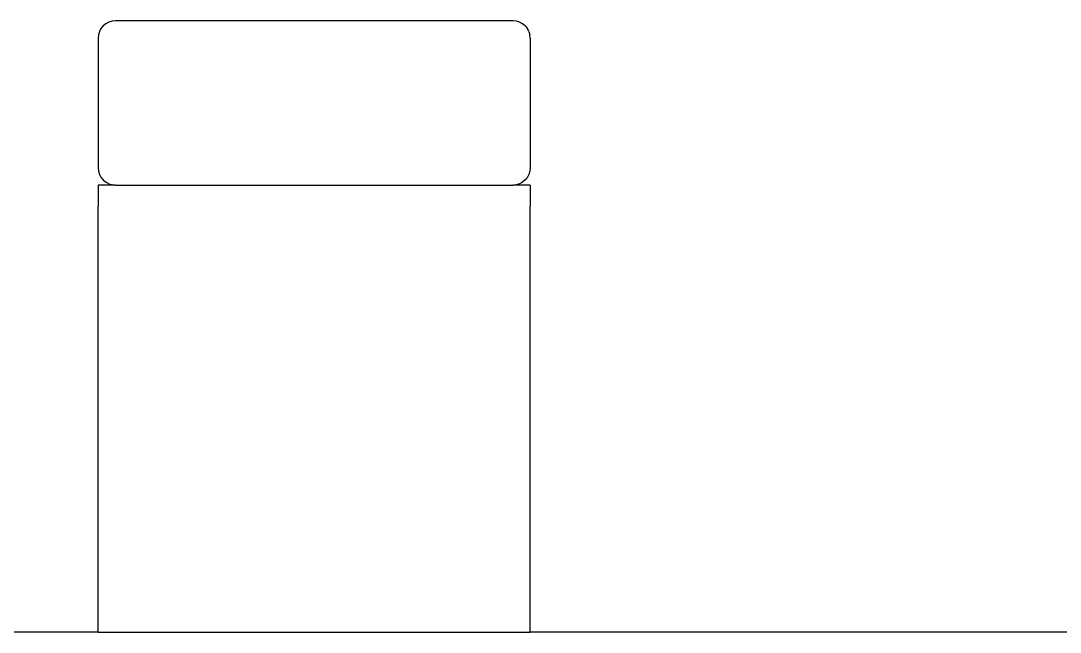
# Model space of a CAD drawing. Header units: millimetres. Extents: x -2916 to 2490, y 92 to 4100.
# Drawn here: x -2090 to -1849.5, y 1811.9 to 1953.3 of the extents above; entities that cross this region are included whole.
import ezdxf

# ---------------------------------------------------------------- set-up
doc = ezdxf.new("R2010")
doc.units = ezdxf.units.MM

msp = doc.modelspace()

# ---------------------------------------------------------------- linework, layer by layer
for p, q in [((-2069.61, 1953.03), (-2070.3, 1952.66)), ((-2068.86, 1953.25), (-2069.61, 1953.03)), ((-2068.08, 1953.33), (-2068.86, 1953.25)), ((-1976.08, 1953.33), (-2068.08, 1953.33)), ((-1975.3, 1953.25), (-1976.08, 1953.33)), ((-1974.55, 1953.03), (-1975.3, 1953.25)), ((-1973.86, 1952.66), (-1974.55, 1953.03)), ((-2071.78, 1950.86), (-2072, 1950.11)), ((-2071.41, 1951.55), (-2071.78, 1950.86)), ((-2070.91, 1952.16), (-2071.41, 1951.55)), ((-2070.3, 1952.66), (-2070.91, 1952.16)), ((-1973.25, 1952.16), (-1973.86, 1952.66)), ((-1973.25, 1952.16), (-1972.76, 1951.55)), ((-1972.39, 1950.86), (-1972.76, 1951.55)), ((-1972.39, 1950.86), (-1972.16, 1950.11)), ((-2072, 1950.11), (-2072.08, 1949.33)), ((-2072.08, 1949.33), (-2072.08, 1919.33)), ((-1972.08, 1949.33), (-1972.16, 1950.11)), ((-1972.08, 1949.33), (-1972.08, 1919.33)), ((-2072.08, 1919.33), (-2072, 1918.55)), ((-1972.08, 1919.33), (-1972.16, 1918.55)), ((-2072, 1918.55), (-2071.78, 1917.8)), ((-2071.78, 1917.8), (-2071.41, 1917.11)), ((-2071.41, 1917.11), (-2070.91, 1916.5)), ((-1972.76, 1917.11), (-1973.25, 1916.5)), ((-1972.39, 1917.8), (-1972.76, 1917.11)), ((-1972.16, 1918.55), (-1972.39, 1917.8)), ((-2068.08, 1915.33), (-2072.08, 1915.33)), ((-2072.08, 1915.33), (-2072.08, 1910.33)), ((-2070.91, 1916.5), (-2070.3, 1916)), ((-2069.61, 1915.64), (-2070.3, 1916)), ((-2069.61, 1915.64), (-2068.86, 1915.41)), ((-2068.08, 1915.33), (-2068.86, 1915.41)), ((-2068.08, 1915.33), (-1976.08, 1915.33)), ((-1975.3, 1915.41), (-1976.08, 1915.33)), ((-1972.08, 1915.33), (-1976.08, 1915.33)), ((-1974.55, 1915.64), (-1975.3, 1915.41)), ((-1973.86, 1916), (-1974.55, 1915.64)), ((-1973.25, 1916.5), (-1973.86, 1916)), ((-1972.08, 1915.33), (-1972.08, 1910.33)), ((-2072.08, 1811.85), (-2072.08, 1910.33)), ((-1972.08, 1811.85), (-1972.08, 1910.33)), ((-2072.08, 1811.85), (-2355.08, 1811.85)), ((-2072.08, 1811.85), (-1972.08, 1811.85)), ((-1822.08, 1811.85), (-1972.08, 1811.85))]:
    msp.add_line(p, q)

doc.saveas('drawing.dxf')
